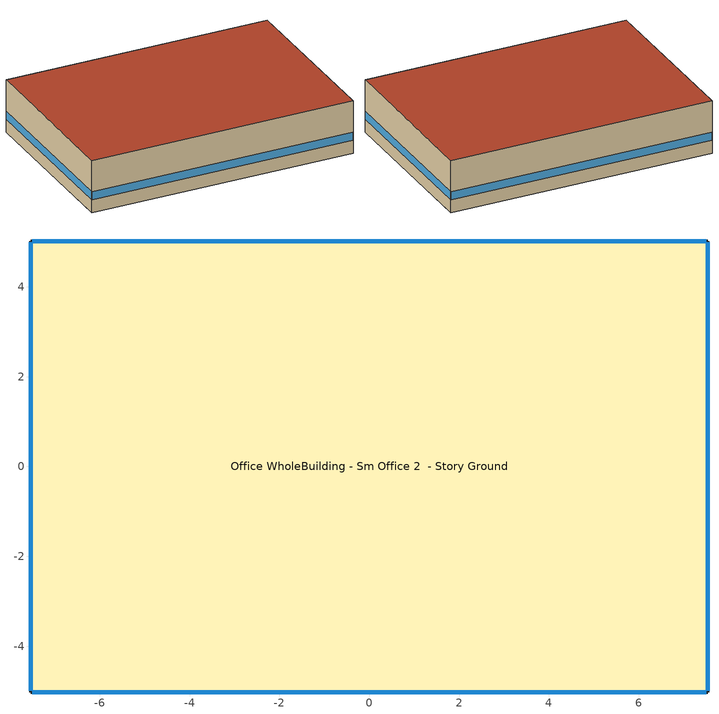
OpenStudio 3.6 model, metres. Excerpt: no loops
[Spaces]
Office WholeBuilding - Sm Office 2  - Story Ground
 floor ground (Foundation F 093 Perim 5021 Area 15125): -7.53,-5.02 -7.53,5.02 7.53,5.02 7.53,-5.02 z0
 wall outside: -7.53,5.02 -7.53,-5.02 7.53,-5.02 7.53,5.02 -7.53,5.02 z0:3.05
 window: 7.53,-5 7.53,5 / 7.51,5.02 -7.51,5.02 / -7.51,-5.02 7.51,-5.02 / -7.53,5 -7.53,-5 z0.76:1.22
 roof outside: 7.53,-5.02 7.53,5.02 -7.53,5.02 -7.53,-5.02 z3.05
[Site]
Kodiak Airport: Latitude {deg}=57.75; Longitude {deg}=-152.5; Time Zone {hr}=-9; Elevation {m}=5; Terrain=City
[ClimateZones]
Climate Zone Institution Name 1=ASHRAE; Climate Zone Document Name 1=ANSI/ASHRAE Standard 169; Climate Zone Document Year 1=2006; Climate Zone Value 1=8A; Climate Zone Institution Name 2=CEC; Climate Zone Document Name 2=California Climate Zone Descriptions; Climate Zone Document Year 2=1995
[Site:WaterMainsTemperature]
Calculation Method=Correlation; Annual Average Outdoor Air Temperature {C}=-1.525; Maximum Difference In Monthly Average Outdoor Air Temperatures {deltaC}=36.2
[Site:GroundTemperature:FCfactorMethod]
January Ground Temperature {C}=-3.1; February Ground Temperature {C}=-17.7; March Ground Temperature {C}=-19.3; April Ground Temperature {C}=-17.6; May Ground Temperature {C}=-15.4; June Ground Temperature {C}=-10.3; July Ground Temperature {C}=0.7; August Ground Temperature {C}=10.6; September Ground Temperature {C}=16; October Ground Temperature {C}=16.9; November Ground Temperature {C}=14.2; December Ground Temperature {C}=6.7
[SizingPeriod:DesignDay] Barometric Pressure {Pa}=100917; Rain Indicator=No; Snow Indicator=No; Day of Month=21; Daylight Saving Time Indicator=No; Humidity Condition Type=Wetbulb; Dry-Bulb Temperature Range Modifier Type=DefaultMultipliers
Name | Maximum Dry-Bulb Temperature {C} | Daily Dry-Bulb Temperature Range {deltaC} | Wind Speed {m/s} | Wind Direction {deg} | Month | Day Type | Wetbulb or DewPoint at Maximum Dry-Bulb {C} | Solar Model Indicator | ASHRAE Clear Sky Optical Depth for Beam Irradiance | ASHRAE Clear Sky Optical Depth for Diffuse Irradiance | Sky Clearness
Kodiak December .4% Condns WB=>MCDB | 6.5 | 5.1 | 5 | 320 | 12 | SummerDesignDay | 6.2 | ASHRAETau | 0.359 | 2.403
Kodiak November .4% Condns WB=>MCDB | 8.7 | 5.3 | 5 | 320 | 11 | SummerDesignDay | 8.2 | ASHRAETau | 0.358 | 2.388
Kodiak October .4% Condns WB=>MCDB | 11.3 | 6.2 | 5 | 320 | 10 | SummerDesignDay | 10.7 | ASHRAETau | 0.34 | 2.431
Kodiak September .4% Condns WB=>MCDB | 16.2 | 6.4 | 5 | 320 | 9 | SummerDesignDay | 13.8 | ASHRAETau | 0.333 | 2.489
Kodiak August .4% Condns WB=>MCDB | 21.4 | 6.3 | 5 | 320 | 8 | SummerDesignDay | 16.9 | ASHRAETau | 0.322 | 2.497
Kodiak July .4% Condns WB=>MCDB | 22.8 | 5.5 | 5 | 320 | 7 | SummerDesignDay | 16.6 | ASHRAETau | 0.316 | 2.499
Kodiak June .4% Condns WB=>MCDB | 20.3 | 5.4 | 5 | 320 | 6 | SummerDesignDay | 14.7 | ASHRAETau | 0.317 | 2.453
Kodiak May .4% Condns WB=>MCDB | 17 | 5.9 | 5 | 320 | 5 | SummerDesignDay | 11.2 | ASHRAETau | 0.314 | 2.447
Kodiak April .4% Condns WB=>MCDB | 11.4 | 5.4 | 5 | 320 | 4 | SummerDesignDay | 8 | ASHRAETau | 0.323 | 2.439
Kodiak March .4% Condns WB=>MCDB | 6.3 | 5.5 | 5 | 320 | 3 | SummerDesignDay | 5.2 | ASHRAETau | 0.337 | 2.384
Kodiak February .4% Condns WB=>MCDB | 6.1 | 4.9 | 5 | 320 | 2 | SummerDesignDay | 5.5 | ASHRAETau | 0.336 | 2.429
Kodiak January .4% Condns WB=>MCDB | 5.7 | 4.7 | 5 | 320 | 1 | SummerDesignDay | 5.5 | ASHRAETau | 0.326 | 2.48
Kodiak December .4% Condns DB=>MCWB | 6.9 | 5.1 | 5 | 320 | 12 | SummerDesignDay | 5.6 | ASHRAETau | 0.359 | 2.403
Kodiak November .4% Condns DB=>MCWB | 9.4 | 5.3 | 5 | 320 | 11 | SummerDesignDay | 7.3 | ASHRAETau | 0.358 | 2.388
Kodiak October .4% Condns DB=>MCWB | 12.6 | 6.2 | 5 | 320 | 10 | SummerDesignDay | 9.4 | ASHRAETau | 0.34 | 2.431
Kodiak September .4% Condns DB=>MCWB | 18 | 6.4 | 5 | 320 | 9 | SummerDesignDay | 12.5 | ASHRAETau | 0.333 | 2.489
Kodiak August .4% Condns DB=>MCWB | 22.6 | 6.3 | 5 | 320 | 8 | SummerDesignDay | 16 | ASHRAETau | 0.322 | 2.497
Kodiak July .4% Condns DB=>MCWB | 24.2 | 5.5 | 5 | 320 | 7 | SummerDesignDay | 16.2 | ASHRAETau | 0.316 | 2.499
Kodiak June .4% Condns DB=>MCWB | 22.3 | 5.4 | 5 | 320 | 6 | SummerDesignDay | 13.8 | ASHRAETau | 0.317 | 2.453
Kodiak May .4% Condns DB=>MCWB | 18.8 | 5.9 | 5 | 320 | 5 | SummerDesignDay | 10.5 | ASHRAETau | 0.314 | 2.447
Kodiak April .4% Condns DB=>MCWB | 12.9 | 5.4 | 5 | 320 | 4 | SummerDesignDay | 7 | ASHRAETau | 0.323 | 2.439
Kodiak March .4% Condns DB=>MCWB | 8.3 | 5.5 | 5 | 320 | 3 | SummerDesignDay | 3.9 | ASHRAETau | 0.337 | 2.384
Kodiak February .4% Condns DB=>MCWB | 6.9 | 4.9 | 5 | 320 | 2 | SummerDesignDay | 4.6 | ASHRAETau | 0.336 | 2.429
Kodiak January .4% Condns DB=>MCWB | 6.8 | 4.7 | 5 | 320 | 1 | SummerDesignDay | 4 | ASHRAETau | 0.326 | 2.48
Kodiak Ann Clg .4% Condns WB=>MDB | 18.9 | 6.3 | 5 | 320 | 8 | SummerDesignDay | 15 | ASHRAETau | 0.322 | 2.497
Kodiak Ann Clg .4% Condns DB=>MWB | 20.3 | 6.3 | 5 | 320 | 8 | SummerDesignDay | 14.1 | ASHRAETau | 0.322 | 2.497
Kodiak Ann Htg 99.6% Condns DB | -12.8 | 0 | 5.6 | 290 | 1 | WinterDesignDay | -12.8 | ASHRAEClearSky |  |  | 0
[Building]
DOE Ref 1980-2004|SmallOffice: North Axis {deg}=0; Default Construction Set=DOE Ref 1980-2004 - Office - ASHRAE 169-2013-8A; Default Schedule Set=Building Default Schedule Set; Standards Number of Stories=1; Standards Number of Above Ground Stories=1; Standards Building Type=Office
[Material:NoMass] Thermal Absorptance=0.9; Solar Absorptance=0.7
Name | Roughness | Thermal Resistance {m2-K/W} | Visible Absorptance
CP02 CARPET PAD | VeryRough | 0.21648 | 0.8
Typical Carpet Pad | Smooth | 0.21648 | 0.8
Typical Insulation R-18.89 | Smooth | 3.32639 | 0.7
Typical Insulation R-31.14 | Smooth | 5.48422 | 0.7
Typical Insulation | Smooth | 0.0282222 | 0.7
[Material]
Name | Roughness | Thickness {m} | Conductivity {W/m-K} | Density {kg/m3} | Specific Heat {J/kg-K} | Thermal Absorptance | Solar Absorptance | Visible Absorptance
100mm Normalweight concrete floor | MediumSmooth | 0.1016 | 2.31 | 2322 | 832
G01 13mm gypsum board | Smooth | 0.0127 | 0.16 | 800 | 1090 | 0.9 | 0.7 | 0.5
4 in. Normalweight Concrete Floor | MediumRough | 0.1016 | 2.31 | 2322 | 832 | 0.9 | 0.7 | 0.7
8 in. Concrete Block Basement Wall | MediumRough | 0.2032 | 1.326 | 1842 | 912 | 0.9 | 0.7 | 0.7
F08 Metal surface; Metal Roof Surface | Smooth | 0.0008 | 45.28 | 7824 | 500 | 0.9 | 0.7 | 0.7
G05 25mm wood | MediumSmooth | 0.0254 | 0.15 | 608 | 1630 | 0.9 | 0.5 | 0.5
1IN Stucco | Smooth | 0.0253 | 0.6918 | 1858 | 837 | 0.9 | 0.7 | 0.92
8IN CONCRETE HW RefBldg | Rough | 0.2032 | 1.311 | 2240 | 836.8 | 0.9 | 0.7 | 0.7
1/2IN Gypsum | Smooth | 0.0127 | 0.16 | 784.9 | 830 | 0.9 | 0.4 | 0.4
Roof Membrane | VeryRough | 0.0095 | 0.16 | 1121.29 | 1460 | 0.9 | 0.7 | 0.7
6 in. Normalweight Concrete Floor | MediumRough | 0.1524 | 2.31 | 2322 | 832 | 0.9 | 0.7 | 0.7
Std Wood 6inch 2 | MediumSmooth | 0.15 | 0.12 | 540 | 1210 | 0.9 | 0.7 | 0.7
[Construction]
Typical Interior Floor: 100mm Normalweight concrete floor, CP02 CARPET PAD
Typical Interior Wall: G01 13mm gypsum board, G01 13mm gypsum board
Typical Interior Ceiling: CP02 CARPET PAD, 100mm Normalweight concrete floor
Typical Insulated Basement Mass Wall: 8 in. Concrete Block Basement Wall
Typical Interior Window: Clear 3mm
Typical Interior Door; Typical Interior Partition: G05 25mm wood
Typical Insulated Exterior Mass Floor: Typical Insulation R-18.89, 4 in. Normalweight Concrete Floor, Typical Carpet Pad
Typical Insulated Exterior Mass Wall R-21.28: 1IN Stucco, 8IN CONCRETE HW RefBldg, Typical Insulation R-18.89, 1/2IN Gypsum
Typical IEAD Roof R-32.26: Roof Membrane, Typical Insulation R-31.14, Metal Roof Surface
Typical Insulated Carpeted 6in Slab Floor: 6 in. Normalweight Concrete Floor, Typical Carpet Pad
U 0.52 SHGC 0.615 Simple Glazing Window U-0.52 SHGC 0.49: U 0.52 SHGC 0.615 Simple Glazing U-0.52 SHGC 0.49
U 0.52 SHGC 0.615 Simple Glazing Window U-0.52 SHGC 0.49 1: U 0.52 SHGC 0.615 Simple Glazing U-0.52 SHGC 0.49 1
Typical Insulated Metal Door: F08 Metal surface, Typical Insulation
U 0.88 SHGC 0.16 Sgl Ref-A-L Clr 6mm: REF A CLEAR LO 6MM
Typical Overhead Door: Typical Insulation
InteriorFurnishings 2: Std Wood 6inch 2
[WindowMaterial:Glazing] Optical Data Type=SpectralAverage; Infrared Transmittance at Normal Incidence=0; Front Side Infrared Hemispherical Emissivity=0.84; Conductivity {W/m-K}=0.9; Dirt Correction Factor for Solar and Visible Transmittance=1; Solar Diffusing=No
Name | Thickness {m} | Solar Transmittance at Normal Incidence | Front Side Solar Reflectance at Normal Incidence | Back Side Solar Reflectance at Normal Incidence | Visible Transmittance at Normal Incidence | Front Side Visible Reflectance at Normal Incidence | Back Side Visible Reflectance at Normal Incidence | Back Side Infrared Hemispherical Emissivity
Clear 3mm | 0.003 | 0.837 | 0.075 | 0.075 | 0.898 | 0.081 | 0.081 | 0.84
REF A CLEAR LO 6MM | 0.006 | 0.066 | 0.341 | 0.493 | 0.08 | 0.41 | 0.37 | 0.4
[Construction:FfactorGroundFloor]
Foundation F 093 Perim 5021 Area 15125: F-Factor {W/m-K}=0.934597; Area {m2}=151.246; PerimeterExposed {m}=50.2073
[DefaultConstructionSet]
DOE Ref 1980-2004 - Office - ASHRAE 169-2013-8A: Default Exterior Surface Constructions=Default Surface Constructions 7; Default Interior Surface Constructions=Default Surface Constructions 8; Default Ground Contact Surface Constructions=Default Surface Constructions 9; Default Exterior SubSurface Constructions=Default Sub Surface Constructions 5; Default Interior SubSurface Constructions=Default Sub Surface Constructions 6; Interior Partition Construction=Typical Interior Partition
[DefaultSurfaceConstructions]
Name | Floor Construction | Wall Construction | Roof Ceiling Construction
Default Surface Constructions 7 | Typical Insulated Exterior Mass Floor | Typical Insulated Exterior Mass Wall R-21.28 | Typical IEAD Roof R-32.26
Default Surface Constructions 8 | Typical Interior Floor | Typical Interior Wall | Typical Interior Ceiling
Default Surface Constructions 9 | Typical Insulated Carpeted 6in Slab Floor | Typical Insulated Basement Mass Wall
[DefaultSubSurfaceConstructions]
Name | Fixed Window Construction | Operable Window Construction | Door Construction | Glass Door Construction | Overhead Door Construction | Tubular Daylight Dome Construction | Tubular Daylight Diffuser Construction
Default Sub Surface Constructions 5 | U 0.52 SHGC 0.615 Simple Glazing Window U-0.52 SHGC 0.49 | U 0.52 SHGC 0.615 Simple Glazing Window U-0.52 SHGC 0.49 1 | Typical Insulated Metal Door | U 0.88 SHGC 0.16 Sgl Ref-A-L Clr 6mm | Typical Overhead Door | Typical Interior Window | Typical Interior Window
Default Sub Surface Constructions 6 | Typical Interior Window | Typical Interior Window | Typical Interior Door
[WindowMaterial:SimpleGlazingSystem] U-Factor {W/m2-K}=2.9527; Solar Heat Gain Coefficient=0.49; Visible Transmittance=0.41
U 0.52 SHGC 0.615 Simple Glazing U-0.52 SHGC 0.49; U 0.52 SHGC 0.615 Simple Glazing U-0.52 SHGC 0.49 1
[Lights:Definition]
Office WholeBuilding - Sm Office 2 Lights Definition: Design Level Calculation Method=Watts/Area; Watts per Space Floor Area {W/m2}=12; Fraction Radiant=0.7; Fraction Visible=0.2; Return Air Fraction=0
[AvailabilityManager:NightCycle] Applicability Schedule=Always On Discrete; Control Type=CycleOnAny; Thermostat Tolerance {deltaC}=1; Cycling Run Time {s}=1800
Availability Manager Night Cycle 1; Availability Manager Night Cycle 2; Availability Manager Night Cycle 3; Availability Manager Night Cycle 4; Availability Manager Night Cycle 5; Availability Manager Night Cycle 6
[Exterior:Lights:Definition]
Name | Design Level {W}
Occ Sensing Exterior Lights Def | 861.3
NonDimming Exterior Lights Def | 50.7
[Exterior:Lights] Control Option=AstronomicalClock
Name | Exterior Lights Definition | Schedule
Occ Sensing Exterior Lights Def | Occ Sensing Exterior Lights Def | OfficeSmall Exterior_lighting_schedule_b
NonDimming Exterior Lights Def | NonDimming Exterior Lights Def | OfficeSmall Exterior_lighting_schedule_a
[SpaceType]
Office WholeBuilding - Sm Office 2 - DOE Ref 1980-2004: Default Schedule Set=Office WholeBuilding - Sm Office 2 Schedule Set; Design Specification Outdoor Air Object=Office WholeBuilding - Sm Office 2 Ventilation; Standards Building Type=Office; Standards Space Type=WholeBuilding - Sm Office
[BuildingStory]
Story Ground: Nominal Z Coordinate {m}=0; Nominal Floor to Floor Height {m}=3.048
[Space]
Office WholeBuilding - Sm Office 2  - Story Ground: Space Type=Office WholeBuilding - Sm Office 2 - DOE Ref 1980-2004; Building Story=Story Ground; Thermal Zone=Zone Office WholeBuilding - Sm Office 2  - Story Ground
[ThermalZone]
Zone Office WholeBuilding - Sm Office 2  - Story Ground: Multiplier=1; Thermostat=Office WholeBuilding - Sm Office 2 - DOE Ref 1980-2004 Thermostat; Use Ideal Air Loads=No
[People:Definition]
Office WholeBuilding - Sm Office 2 People Definition: Number of People Calculation Method=People; Number of People {people}=0; Fraction Radiant=0.3; Enable ASHRAE 55 Comfort Warnings=Yes; Thermal Comfort Model Type 1=Fanger; Thermal Comfort Model Type 2=AdaptiveASH55
[ElectricEquipment:Definition] Design Level Calculation Method=Watts/Area
Name | Watts per Space Floor Area {W/m2} | Fraction Latent | Fraction Radiant | Fraction Lost
Office WholeBuilding - Sm Office 2 Elec Equip Definition | 10.7639 | 0 | 0.5 | 0
Servers | 55 |  |  | 0.95
[People]
Office WholeBuilding - Sm Office 2 People: People Definition=Office WholeBuilding - Sm Office 2 People Definition; Space or SpaceType=Office WholeBuilding - Sm Office 2 - DOE Ref 1980-2004; Work Efficiency Schedule=Work Efficiency Schedule; Clothing Insulation Schedule=Clothing Schedule; Air Velocity Schedule=Air Velocity Schedule; Multiplier=1
[Lights]
Office WholeBuilding - Sm Office 2 Lights: Lights Definition=Office WholeBuilding - Sm Office 2 Lights Definition; Space or SpaceType=Office WholeBuilding - Sm Office 2 - DOE Ref 1980-2004; Fraction Replaceable=0
[ElectricEquipment] Space or SpaceType=Office WholeBuilding - Sm Office 2 - DOE Ref 1980-2004
Name | Electric Equipment Definition
Office WholeBuilding - Sm Office 2 Elec Equip | Office WholeBuilding - Sm Office 2 Elec Equip Definition
Electric Equipment 1 | Servers
[DesignSpecification:OutdoorAir]
Office WholeBuilding - Sm Office 2 Ventilation: Outdoor Air Method=Sum; Outdoor Air Flow per Person {m3/s-person}=0.00943895
[DefaultScheduleSet]
Name | Number of People Schedule | People Activity Level Schedule | Lighting Schedule | Electric Equipment Schedule | Infiltration Schedule | Hours of Operation Schedule
Office WholeBuilding - Sm Office 2 Schedule Set | Small Office Bldg Occ | Small Office Activity | Office Bldg Light | Small Office Bldg Equip | Small Office Infil Quarter On
Building Default Schedule Set |  |  |  |  |  | Building Hours of Operation NonResidential
[SpaceInfiltration:DesignFlowRate]
Office WholeBuilding - Sm Office 2  - Story Ground Infiltration: Space or SpaceType=Office WholeBuilding - Sm Office 2  - Story Ground; Schedule=Always On Discrete; Design Flow Rate Calculation Method=Flow/ExteriorArea; Flow per Exterior Surface Area {m3/s-m2}=0.000515624; Constant Term Coefficient=1; Temperature Term Coefficient=0; Velocity Term Coefficient=0; Velocity Squared Term Coefficient=0
[ThermostatSetpoint:DualSetpoint]
Office WholeBuilding - Sm Office 2 - DOE Ref 1980-2004 Thermostat: Heating Setpoint Temperature Schedule=Small Office HtgSetp; Cooling Setpoint Temperature Schedule=Small Office ClgSetp
[InternalMass:Definition]
Internal Mass Definition 3: Construction=InteriorFurnishings 2; Design Level Calculation Method=SurfaceArea/Area; Surface Area per Space Floor Area=2
[InternalMass]
Office WholeBuilding - Sm Office 2  - Story Ground Mass: Internal Mass Definition=Internal Mass Definition 3; Space or SpaceType=Office WholeBuilding - Sm Office 2  - Story Ground; Multiplier=1
[Schedule:Constant]
Always On Discrete: Value=1
[Schedule:Ruleset]
Name | Default Day Schedule | Summer Design Day Schedule | Winter Design Day Schedule
Clothing Schedule | Clothing Schedule Default Winter Clothes
Air Velocity Schedule | Air Velocity Schedule Default
Work Efficiency Schedule | Work Efficiency Schedule Default
OfficeSmall Exterior_lighting_schedule_b | OfficeSmall Exterior_lighting_schedule_b Default | OfficeSmall Exterior_lighting_schedule_b Summer Design Day | OfficeSmall Exterior_lighting_schedule_b Winter Design Day
OfficeSmall Exterior_lighting_schedule_a | OfficeSmall Exterior_lighting_schedule_a Default | OfficeSmall Exterior_lighting_schedule_a Summer Design Day | OfficeSmall Exterior_lighting_schedule_a Winter Design Day
Small Office Infil Quarter On | Small Office Infil Quarter On Default | Small Office Infil Quarter On Summer Design Day | Small Office Infil Quarter On Winter Design Day
Small Office Bldg Occ | Small Office Bldg Occ Default | Small Office Bldg Occ Summer Design Day | Small Office Bldg Occ Winter Design Day
Small Office Activity | Small Office Activity Default | Small Office Activity Summer Design Day | Small Office Activity Winter Design Day
Office Bldg Light | Office Bldg Light Default | Office Bldg Light Summer Design Day | Office Bldg Light Winter Design Day
Small Office Bldg Equip | Small Office Bldg Equip Default | Small Office Bldg Equip Summer Design Day | Small Office Bldg Equip Winter Design Day
Small Office HtgSetp | Small Office HtgSetp Default | Small Office HtgSetp Summer Design Day | Small Office HtgSetp Winter Design Day
Small Office ClgSetp | Small Office ClgSetp Default | Small Office ClgSetp Summer Design Day | Small Office ClgSetp Winter Design Day
Building Hours of Operation NonResidential | Building Hours of Operation NonResidential Default | Building Hours of Operation NonResidential Summer Design Day | Building Hours of Operation NonResidential Winter Design Day
[Schedule:Day]
Clothing Schedule Default Winter Clothes; Small Office Infil Quarter On Sun Day; Office Bldg Light Summer Design Day; Small Office Bldg Equip Summer Design Day; Building Hours of Operation NonResidential Winter Design Day; Building Hours of Operation NonResidential Summer Design Day: 24, 0, 1
Clothing Schedule Summer Clothes: 24, 0, 0.5
Air Velocity Schedule Default: 24, 0, 0.2
Work Efficiency Schedule Default; Small Office Bldg Occ Winter Design Day; Office Bldg Light Winter Design Day; Small Office Bldg Equip Winter Design Day; Building Hours of Operation NonResidential Default; Building Hours of Operation NonResidential Sunday: 24, 0, 0
OfficeSmall Exterior_lighting_schedule_b Default: 6, 0, 0.0735509, 24, 0, 0.157259
OfficeSmall Exterior_lighting_schedule_b Winter Design Day; OfficeSmall Exterior_lighting_schedule_b Summer Design Day: 6, 0, 0.7, 24, 0, 1
OfficeSmall Exterior_lighting_schedule_a Default: 6, 0, 0, 24, 0, 0
OfficeSmall Exterior_lighting_schedule_a Winter Design Day; OfficeSmall Exterior_lighting_schedule_a Summer Design Day: 6, 0, 0, 24, 0, 1
Small Office Infil Quarter On Default; Small Office Infil Quarter On Summer Design Day: 6, 0, 1, 22, 0, 0.25, 24, 0, 1
Small Office Infil Quarter On Winter Design Day; Small Office Infil Quarter On WntrDsn|Sat Day: 6, 0, 1, 18, 0, 0.25, 24, 0, 1
Small Office Bldg Occ Default: Yes, 0, 10, 0.166667, 0, 20, 0.133333, 0, 30, 0.1, 1, 0, 0.1, 1, 10, 0.0958333, 1, 20, 0.0916667, 1, 30, 0.0875, 1, 40, 0.0833333, 1, 50, 0.0791667, 2, 0, 0.075, 2, 10, 0.0708333, 2, 20, 0.0666667, 2, 30, 0.0625, 2, 40, 0.0583333, 2, 50, 0.0541667, 3, 0, 0.05, 4, 0, 0.05, 4, 10, 0.0494048, 4, 20, 0.0488095, 4, 30, 0.0482143, 4, 40, 0.047619, 4, 50, 0.0470238, 5, 0, 0.0464286, 5, 10, 0.0458333, 5, 20, 0.0452381, 5, 30, 0.0446429, 5, 40, 0.0440476, 5, 50, 0.0434524, 6, 0, 0.0428571, 6, 10, 0.0422619, 6, 20, 0.0416667, 6, 30, 0.0410714, 6, 40, 0.0404762, 6, 50, 0.039881, 7, 0, 0.0392857, 7, 10, 0.0386905, 7, 20, 0.0380952, 7, 30, 0.0375, 7, 40, 0.0369048, 7, 50, 0.0363095, 8, 0, 0.0357143, 8, 10, 0.035119, 8, 20, 0.0345238, 8, 30, 0.0339286, 8, 40, 0.0333333, 8, 50, 0.0327381, 9, 0, 0.0321429, 9, 10, 0.0315476, 9, 20, 0.0309524, 9, 30, 0.0303571, 9, 40, 0.0297619, 9, 50, 0.0291667, 10, 0, 0.0285714, 10, 9, 0.0279762, 10, 19, 0.027381, 10, 29, 0.0267857, 10, 39, 0.0261905, 10, 49, 0.0255952, 10, 59, 0.025, 11, 9, 0.0244048, 11, 19, 0.0238095, 11, 29, 0.0232143, 11, 39, 0.022619, 11, 49, 0.0220238, 11, 59, 0.0214286, 12, 9, 0.0208333, 12, 19, 0.0202381, 12, 29, 0.0196429, 12, 39, 0.0190476, 12, 49, 0.0184524, 12, 59, 0.0178571, 13, 9, 0.0172619, 13, 19, 0.0166667, 13, 29, 0.0160714, 13, 39, 0.0154762, 13, 49, 0.014881, 13, 59, 0.0142857, 14, 9, 0.0136905, 14, 19, 0.0130952, 14, 29, 0.0125, 14, 39, 0.0119048, 14, 49, 0.0113095, 14, 59, 0.0107143, 15, 9, 0.010119, 15, 19, 0.00952381, 15, 29, 0.00892857, 15, 39, 0.00833333, 15, 49, 0.0077381, 15, 59, 0.00714286, 16, 9, 0.00654762, 16, 19, 0.00595238, 16, 29, 0.00535714, 16, 39, 0.0047619, 16, 49, 0.00416667, 16, 59, 0.00357143, 17, 9, 0.00297619, 17, 19, 0.00238095, 17, 29, 0.00178571, 17, 39, 0.00119048, 17, 49, 0.000595238, 17, 59, 4.06024e-16, 18, 0, 0, 21, 30, 0, 21, 40, 0.158333, 21, 50, 0.316667, 22, 0, 0.475, 22, 10, 0.633333, 22, 20, 0.791667, 22, 30, 0.95, 22, 40, 0.841667, 22, 50, 0.733333, 23, 0, 0.625, 23, 10, 0.516667, 23, 20, 0.408333, 23, 30, 0.3, 23, 40, 0.266667, 23, 50, 0.233333, 24, 0, 0.2
Small Office Bldg Occ Sat Day: Yes, 5, 0, 0, 5, 10, 0.00833333, 5, 20, 0.0166667, 5, 30, 0.025, 5, 40, 0.0333333, 5, 50, 0.0416667, 6, 0, 0.05, 6, 10, 0.0583333, 6, 20, 0.0666667, 6, 30, 0.075, 6, 40, 0.0833333, 6, 50, 0.0916667, 7, 0, 0.1, 7, 10, 0.116667, 7, 20, 0.133333, 7, 30, 0.15, 7, 40, 0.166667, 7, 50, 0.183333, 8, 0, 0.2, 8, 10, 0.216667, 8, 20, 0.233333, 8, 30, 0.25, 8, 39, 0.266667, 8, 49, 0.283333, 8, 59, 0.3, 9, 0, 0.3, 10, 0, 0.968293, 11, 0, 0.948782, 12, 9, 0.921953, 13, 0, 0.940245, 16, 0, 0.909758, 17, 20, 0.419526, 18, 0, 0.10124, 18, 10, 0.025, 18, 20, 0.0166667, 18, 40, 0.00833333, 18, 50, 0.00416667, 19, 0, 0, 24, 0, 0
Small Office Bldg Occ Summer Design Day: 6, 0, 0, 22, 0, 1, 24, 0, 0.05
Small Office Activity Default; autogen Small Office Activity 0_day_sch; autogen Small Office Activity 1_day_sch: Yes, 24, 0, 120
Small Office Activity Winter Design Day; Small Office Activity Summer Design Day: 24, 0, 120
Office Bldg Light Default: Yes, 0, 10, 0.366667, 0, 20, 0.333333, 0, 30, 0.3, 1, 0, 0.3, 1, 10, 0.291667, 1, 20, 0.283333, 1, 30, 0.275, 1, 40, 0.266667, 1, 50, 0.258333, 2, 0, 0.25, 2, 10, 0.241667, 2, 20, 0.233333, 2, 30, 0.225, 2, 40, 0.216667, 2, 50, 0.208333, 3, 0, 0.2, 3, 30, 0.2, 3, 40, 0.183333, 3, 50, 0.166667, 4, 0, 0.15, 4, 10, 0.133333, 4, 20, 0.116667, 4, 30, 0.1, 4, 40, 0.0916667, 4, 50, 0.0833333, 5, 0, 0.075, 5, 10, 0.0666667, 5, 20, 0.0583333, 5, 30, 0.05, 20, 0, 0.05, 20, 10, 0.0541667, 20, 20, 0.0583333, 20, 30, 0.0625, 20, 40, 0.0666667, 20, 50, 0.0708333, 21, 0, 0.075, 21, 10, 0.0791667, 21, 20, 0.0833333, 21, 30, 0.0875, 21, 40, 0.0916667, 21, 50, 0.0958333, 22, 0, 0.1, 22, 10, 0.366667, 22, 20, 0.633333, 22, 30, 0.9, 22, 40, 0.833333, 22, 50, 0.766667, 23, 0, 0.7, 23, 10, 0.633333, 23, 20, 0.566667, 23, 30, 0.5, 23, 40, 0.466667, 23, 50, 0.433333, 24, 0, 0.4
Office Bldg Light Sat Day: Yes, 5, 0, 0.05, 5, 10, 0.0541667, 5, 20, 0.0583333, 5, 30, 0.0625, 5, 40, 0.0666667, 5, 50, 0.0708333, 6, 0, 0.075, 6, 10, 0.0791667, 6, 20, 0.0833333, 6, 30, 0.0875, 6, 40, 0.0916667, 6, 50, 0.0958333, 7, 0, 0.1, 7, 10, 0.116667, 7, 20, 0.133333, 7, 30, 0.15, 7, 40, 0.166667, 7, 50, 0.183333, 8, 0, 0.2, 8, 10, 0.216667, 8, 20, 0.233333, 8, 30, 0.25, 8, 39, 0.266667, 8, 49, 0.283333, 8, 59, 0.3, 9, 0, 0.3, 10, 0, 0.3, 10, 9, 0.29375, 10, 19, 0.2875, 10, 29, 0.28125, 10, 39, 0.275, 10, 49, 0.26875, 10, 59, 0.2625, 11, 9, 0.25625, 11, 19, 0.25, 11, 29, 0.24375, 11, 39, 0.2375, 11, 49, 0.23125, 11, 59, 0.225, 12, 9, 0.21875, 12, 19, 0.2125, 12, 29, 0.20625, 12, 39, 0.2, 12, 49, 0.19375, 12, 59, 0.1875, 13, 9, 0.18125, 13, 19, 0.175, 13, 29, 0.16875, 13, 39, 0.1625, 13, 49, 0.15625, 13, 59, 0.15, 14, 0, 0.15, 15, 0, 0.15, 15, 9, 0.145833, 15, 19, 0.141667, 15, 29, 0.1375, 15, 39, 0.133333, 15, 49, 0.129167, 15, 59, 0.125, 16, 9, 0.120833, 16, 19, 0.116667, 16, 30, 0.1125, 16, 40, 0.108333, 16, 50, 0.104167, 17, 0, 0.1, 17, 10, 0.0958333, 17, 20, 0.0916667, 17, 30, 0.0875, 17, 40, 0.0833333, 17, 50, 0.0791667, 18, 0, 0.075, 18, 10, 0.0708333, 18, 20, 0.0666667, 18, 30, 0.0625, 18, 40, 0.0583333, 18, 50, 0.0541667, 19, 0, 0.05, 24, 0, 0.05
Office Bldg Light Sun Day: Yes, 24, 0, 0.278065
Small Office Bldg Equip Default: Yes, 0, 10, 0.881481, 0, 15, 0.9, 0, 25, 0.433333, 0, 30, 0.4, 22, 0, 0.4, 22, 10, 0.437037, 22, 20, 0.474074, 22, 30, 0.511111, 22, 40, 0.548148, 22, 50, 0.585185, 23, 0, 0.622222, 23, 10, 0.659259, 23, 20, 0.696296, 23, 30, 0.733333, 23, 40, 0.77037, 23, 50, 0.807407, 24, 0, 0.844444
Small Office Bldg Equip Sat Day: Yes, 5, 0, 0.3, 5, 10, 0.308333, 5, 20, 0.316667, 5, 30, 0.325, 5, 40, 0.333333, 5, 50, 0.341667, 6, 0, 0.35, 6, 10, 0.358333, 6, 20, 0.366667, 6, 30, 0.375, 6, 40, 0.383333, 6, 50, 0.391667, 7, 0, 0.4, 7, 10, 0.408333, 7, 20, 0.416667, 7, 30, 0.425, 7, 40, 0.433333, 7, 50, 0.441667, 8, 0, 0.45, 8, 10, 0.458333, 8, 20, 0.466667, 8, 30, 0.475, 8, 39, 0.483333, 8, 49, 0.491667, 8, 59, 0.5, 9, 0, 0.5, 10, 0, 0.5, 10, 9, 0.49375, 10, 19, 0.4875, 10, 29, 0.48125, 10, 39, 0.475, 10, 49, 0.46875, 10, 59, 0.4625, 11, 9, 0.45625, 11, 19, 0.45, 11, 29, 0.44375, 11, 39, 0.4375, 11, 49, 0.43125, 11, 59, 0.425, 12, 9, 0.41875, 12, 19, 0.4125, 12, 29, 0.40625, 12, 39, 0.4, 12, 49, 0.39375, 12, 59, 0.3875, 13, 9, 0.38125, 13, 19, 0.375, 13, 29, 0.36875, 13, 39, 0.3625, 13, 49, 0.35625, 13, 59, 0.35, 14, 0, 0.35, 15, 0, 0.35, 15, 9, 0.347917, 15, 19, 0.345833, 15, 29, 0.34375, 15, 39, 0.341667, 15, 49, 0.339583, 15, 59, 0.3375, 16, 9, 0.335417, 16, 19, 0.333333, 16, 30, 0.33125, 16, 40, 0.329167, 16, 50, 0.327083, 17, 0, 0.325, 17, 10, 0.322917, 17, 20, 0.320833, 17, 30, 0.31875, 17, 40, 0.316667, 17, 50, 0.314583, 18, 0, 0.3125, 18, 10, 0.310417, 18, 20, 0.308333, 18, 30, 0.30625, 18, 40, 0.304167, 18, 50, 0.302083, 19, 0, 0.3, 24, 0, 0.3
Small Office Bldg Equip Sun Day: Yes, 24, 0, 0.948782
Small Office HtgSetp Default: Yes, 4, 0, 21, 22, 0, 15.6, 24, 0, 21
Small Office HtgSetp Sat Day: Yes, 6, 0, 15.6, 18, 0, 21, 24, 0, 15.6
Small Office HtgSetp Summer Design Day: 24, 0, 15.6
Small Office HtgSetp Winter Design Day: 24, 0, 21
Small Office ClgSetp Default: Yes, 4, 0, 86.6519, 22, 0, 89.9324, 24, 0, 87.67
Small Office ClgSetp Summer Design Day: 6, 0, 26.7, 22, 0, 24, 24, 0, 26.7
Small Office ClgSetp Winter Design Day: 24, 0, 26.7
Building Hours of Operation NonResidential Saturday: 6, 0, 0, 17, 0, 1, 24, 0, 0
Schedule Day 1; Schedule Day 3; Schedule Day 11; Schedule Day 12; Schedule Day 17; Schedule Day 19; Schedule Day 20; Schedule Day 23; Schedule Day 27; Schedule Day 28; Schedule Day 29; Schedule Day 31; Schedule Day 33; Schedule Day 37: 1, 0, 0, 2, 0, 0, 3, 0, 0, 4, 0, 0, 5, 0, 0, 6, 0, 0, 7, 0, 0, 8, 0, 0, 9, 0, 0, 10, 0, 0, 11, 0, 0, 12, 0, 0, 13, 0, 0, 14, 0, 0, 15, 0, 0, 16, 0, 0, 17, 0, 0, 18, 0, 0, 19, 0, 0, 20, 0, 0, 21, 0, 0, 22, 0, 0, 23, 0, 0, 24, 0, 0
Schedule Day 2: 1, 0, 0.0395335, 2, 0, 0.079066, 3, 0, 0.118599, 4, 0, 0.158131, 5, 0, 0.197664, 6, 0, 0.237196, 7, 0, 0.276729, 8, 0, 0.316261, 9, 0, 0.355794, 10, 0, 0.395326, 11, 0, 0.434859, 12, 0, 0.474391, 13, 0, 0.513924, 14, 0, 0.553456, 15, 0, 0.592989, 16, 0, 0.632521, 17, 0, 0.672054, 18, 0, 0.711586, 19, 0, 0.751119, 20, 0, 0.790652, 21, 0, 0.830184, 22, 0, 0.869717, 23, 0, 0.909249, 24, 0, 0.948782
Schedule Day 4: 1, 0, 2.60005, 2, 0, 5.20004, 3, 0, 7.80003, 4, 0, 10.4, 5, 0, 13, 6, 0, 15.6, 7, 0, 16.05, 8, 0, 16.5, 9, 0, 16.95, 10, 0, 17.4, 11, 0, 17.85, 12, 0, 18.3, 13, 0, 18.75, 14, 0, 19.2, 15, 0, 19.65, 16, 0, 20.1, 17, 0, 20.55, 18, 0, 21, 19, 0, 20.1, 20, 0, 19.2, 21, 0, 18.3, 22, 0, 17.4, 23, 0, 16.5, 24, 0, 15.6
Schedule Day 18: 1, 0, 0.0735509, 2, 0, 0.0735509, 3, 0, 0.0735509, 4, 0, 0.0735509, 5, 0, 0.0735509, 6, 0, 0.0735509, 7, 0, 0.157259, 8, 0, 0.157259, 9, 0, 0.157259, 10, 0, 0.157259, 11, 0, 0.157259, 12, 0, 0.157259, 13, 0, 0.157259, 14, 0, 0.157259, 15, 0, 0.157259, 16, 0, 0.157259, 17, 0, 0.157259, 18, 0, 0.157259, 19, 0, 0.157259, 20, 0, 0.157259, 21, 0, 0.157259, 22, 0, 0.157259, 23, 0, 0.157259, 24, 0, 0.157259
Schedule Day 24: 1, 0, 1, 2, 0, 1, 3, 0, 1, 4, 0, 1, 5, 0, 1, 6, 0, 1, 7, 0, 0.25, 8, 0, 0.25, 9, 0, 0.25, 10, 0, 0.25, 11, 0, 0.25, 12, 0, 0.25, 13, 0, 0.25, 14, 0, 0.25, 15, 0, 0.25, 16, 0, 0.25, 17, 0, 0.25, 18, 0, 0.25, 19, 0, 0.25, 20, 0, 0.25, 21, 0, 0.25, 22, 0, 0.25, 23, 0, 1, 24, 0, 1
Schedule Day 30: 1, 0, 21.6634, 2, 0, 43.3262, 3, 0, 64.989, 4, 0, 86.6519, 5, 0, 86.8341, 6, 0, 87.0164, 7, 0, 87.1986, 8, 0, 87.3809, 9, 0, 87.5631, 10, 0, 87.7454, 11, 0, 87.9276, 12, 0, 88.1099, 13, 0, 88.2921, 14, 0, 88.4744, 15, 0, 88.6566, 16, 0, 88.8389, 17, 0, 89.0211, 18, 0, 89.2034, 19, 0, 89.3856, 20, 0, 89.5679, 21, 0, 89.7501, 22, 0, 89.9324, 23, 0, 88.8012, 24, 0, 87.67
Schedule Day 32: 1, 0, 0.0115863, 2, 0, 0.0231724, 3, 0, 0.0347584, 4, 0, 0.0463445, 5, 0, 0.0579305, 6, 0, 0.0695166, 7, 0, 0.0811026, 8, 0, 0.0926887, 9, 0, 0.104275, 10, 0, 0.115861, 11, 0, 0.127447, 12, 0, 0.139033, 13, 0, 0.150619, 14, 0, 0.162205, 15, 0, 0.173791, 16, 0, 0.185377, 17, 0, 0.196963, 18, 0, 0.208549, 19, 0, 0.220135, 20, 0, 0.231721, 21, 0, 0.243307, 22, 0, 0.254893, 23, 0, 0.266479, 24, 0, 0.278065
Schedule Day 34: 1, 0, 0.2, 2, 0, 0.2, 3, 0, 0.2, 4, 0, 0.2, 5, 0, 0.2, 6, 0, 0.2, 7, 0, 0.2, 8, 0, 0.2, 9, 0, 0.2, 10, 0, 0.2, 11, 0, 0.2, 12, 0, 0.2, 13, 0, 0.2, 14, 0, 0.2, 15, 0, 0.2, 16, 0, 0.2, 17, 0, 0.2, 18, 0, 0.2, 19, 0, 0.2, 20, 0, 0.2, 21, 0, 0.2, 22, 0, 0.2, 23, 0, 0.2, 24, 0, 0.2
Schedule Day 38: 1, 0, 1, 2, 0, 1, 3, 0, 1, 4, 0, 1, 5, 0, 1, 6, 0, 1, 7, 0, 1, 8, 0, 1, 9, 0, 1, 10, 0, 1, 11, 0, 1, 12, 0, 1, 13, 0, 1, 14, 0, 1, 15, 0, 1, 16, 0, 1, 17, 0, 1, 18, 0, 1, 19, 0, 1, 20, 0, 1, 21, 0, 1, 22, 0, 1, 23, 0, 1, 24, 0, 1
[Schedule:Rule]
Schedule Rule 3: Schedule Ruleset=Clothing Schedule; Rule Order=2; Day Schedule=Clothing Schedule Summer Clothes; Date Specification Type=DateRange; Start Month=5; Start Day=1; End Month=9; End Day=30
Schedule Rule 17: Schedule Ruleset=Small Office Infil Quarter On; Rule Order=3; Day Schedule=Small Office Infil Quarter On Sun Day; Date Specification Type=DateRange; Start Month=1; Start Day=1; End Month=12; End Day=31; Apply Sunday=Yes
Schedule Rule 18: Schedule Ruleset=Small Office Infil Quarter On; Rule Order=2; Day Schedule=Small Office Infil Quarter On WntrDsn|Sat Day; Date Specification Type=DateRange; Start Month=1; Start Day=1; End Month=12; End Day=31; Apply Saturday=Yes
Schedule Rule 19: Schedule Ruleset=Small Office Bldg Occ; Rule Order=0; Day Schedule=Small Office Bldg Occ Sat Day; Date Specification Type=DateRange; Start Month=1; Start Day=1; End Month=12; End Day=31; Apply Sunday=Yes; Apply Saturday=Yes; Apply Monday=Yes; Apply Tuesday=Yes; Apply Wednesday=Yes; Apply Thursday=Yes; Apply Friday=Yes
Schedule Rule 21: Schedule Ruleset=Office Bldg Light; Rule Order=3; Day Schedule=Office Bldg Light Sat Day; Date Specification Type=DateRange; Start Month=1; Start Day=1; End Month=12; End Day=31; Apply Saturday=Yes
Schedule Rule 22: Schedule Ruleset=Office Bldg Light; Rule Order=2; Day Schedule=Office Bldg Light Sun Day; Date Specification Type=DateRange; Start Month=1; Start Day=1; End Month=12; End Day=31; Apply Sunday=Yes; Apply Saturday=Yes; Apply Monday=Yes; Apply Tuesday=Yes; Apply Wednesday=Yes; Apply Thursday=Yes; Apply Friday=Yes
Schedule Rule 23: Schedule Ruleset=Small Office Bldg Equip; Rule Order=3; Day Schedule=Small Office Bldg Equip Sat Day; Date Specification Type=DateRange; Start Month=1; Start Day=1; End Month=12; End Day=31; Apply Saturday=Yes
Schedule Rule 24: Schedule Ruleset=Small Office Bldg Equip; Rule Order=2; Day Schedule=Small Office Bldg Equip Sun Day; Date Specification Type=DateRange; Start Month=1; Start Day=1; End Month=12; End Day=31; Apply Sunday=Yes; Apply Saturday=Yes; Apply Monday=Yes; Apply Tuesday=Yes; Apply Wednesday=Yes; Apply Thursday=Yes; Apply Friday=Yes
Schedule Rule 25: Schedule Ruleset=Small Office HtgSetp; Rule Order=2; Day Schedule=Small Office HtgSetp Sat Day; Date Specification Type=DateRange; Start Month=1; Start Day=1; End Month=12; End Day=31; Apply Sunday=Yes; Apply Saturday=Yes; Apply Monday=Yes; Apply Tuesday=Yes; Apply Wednesday=Yes; Apply Thursday=Yes; Apply Friday=Yes
Building Hours of Operation NonResidential Saturday Rule: Schedule Ruleset=Building Hours of Operation NonResidential; Rule Order=3; Day Schedule=Building Hours of Operation NonResidential Saturday; Date Specification Type=DateRange; Start Month=1; Start Day=1; End Month=12; End Day=31; Apply Saturday=Yes
Building Hours of Operation NonResidential Sunday Rule: Schedule Ruleset=Building Hours of Operation NonResidential; Rule Order=2; Day Schedule=Building Hours of Operation NonResidential Sunday; Date Specification Type=DateRange; Start Month=1; Start Day=1; End Month=12; End Day=31; Apply Sunday=Yes
autogen Small Office Activity 0: Schedule Ruleset=Small Office Activity; Rule Order=0; Day Schedule=autogen Small Office Activity 0_day_sch; Date Specification Type=SpecificDates; Apply Sunday=Yes; Apply Saturday=Yes; Apply Monday=Yes; Apply Tuesday=Yes; Apply Wednesday=Yes; Apply Thursday=Yes; Apply Friday=Yes; Specific Month 1=1; Specific Day 1=7; Specific Month 2=1; Specific Day 2=14; Specific Month 3=1; Specific Day 3=21; Specific Month 4=1; Specific Day 4=28; Specific Month 5=2; Specific Day 5=4; Specific Month 6=2; Specific Day 6=11; Specific Month 7=2; Specific Day 7=18; Specific Month 8=2; Specific Day 8=25; Specific Month 9=3; Specific Day 9=4; Specific Month 10=3; Specific Day 10=11; Specific Month 11=3; Specific Day 11=18; Specific Month 12=3; Specific Day 12=25; Specific Month 13=4; Specific Day 13=1; Specific Month 14=4; Specific Day 14=8; Specific Month 15=4; Specific Day 15=15; Specific Month 16=4; Specific Day 16=22; Specific Month 17=4; Specific Day 17=29; Specific Month 18=5; Specific Day 18=6; Specific Month 19=5; Specific Day 19=13; Specific Month 20=5; Specific Day 20=20; Specific Month 21=5; Specific Day 21=27; Specific Month 22=6; Specific Day 22=3; Specific Month 23=6; Specific Day 23=10; Specific Month 24=6; Specific Day 24=17; Specific Month 25=6; Specific Day 25=24; Specific Month 26=7; Specific Day 26=1; Specific Month 27=7; Specific Day 27=8; Specific Month 28=7; Specific Day 28=15; Specific Month 29=7; Specific Day 29=22; Specific Month 30=7; Specific Day 30=29; Specific Month 31=8; Specific Day 31=5; Specific Month 32=8; Specific Day 32=12; Specific Month 33=8; Specific Day 33=19; Specific Month 34=8; Specific Day 34=26; Specific Month 35=9; Specific Day 35=2; Specific Month 36=9; Specific Day 36=9; Specific Month 37=9; Specific Day 37=16; Specific Month 38=9; Specific Day 38=23; Specific Month 39=9; Specific Day 39=30; Specific Month 40=10; Specific Day 40=7; Specific Month 41=10; Specific Day 41=14; Specific Month 42=10; Specific Day 42=21; Specific Month 43=10; Specific Day 43=28; Specific Month 44=11; Specific Day 44=4; Specific Month 45=11; Specific Day 45=11; Specific Month 46=11; Specific Day 46=18; Specific Month 47=11; Specific Day 47=25; Specific Month 48=12; Specific Day 48=2; Specific Month 49=12; Specific Day 49=9; Specific Month 50=12; Specific Day 50=16; Specific Month 51=12; Specific Day 51=23; Specific Month 52=12; Specific Day 52=30
autogen Small Office Activity 1: Schedule Ruleset=Small Office Activity; Rule Order=1; Day Schedule=autogen Small Office Activity 1_day_sch; Date Specification Type=SpecificDates; Apply Sunday=Yes; Apply Saturday=Yes; Apply Monday=Yes; Apply Tuesday=Yes; Apply Wednesday=Yes; Apply Thursday=Yes; Apply Friday=Yes; Specific Month 1=1; Specific Day 1=1; Specific Month 2=1; Specific Day 2=8; Specific Month 3=1; Specific Day 3=15; Specific Month 4=1; Specific Day 4=22; Specific Month 5=1; Specific Day 5=29; Specific Month 6=2; Specific Day 6=5; Specific Month 7=2; Specific Day 7=12; Specific Month 8=2; Specific Day 8=19; Specific Month 9=2; Specific Day 9=26; Specific Month 10=3; Specific Day 10=5; Specific Month 11=3; Specific Day 11=12; Specific Month 12=3; Specific Day 12=19; Specific Month 13=3; Specific Day 13=26; Specific Month 14=4; Specific Day 14=2; Specific Month 15=4; Specific Day 15=9; Specific Month 16=4; Specific Day 16=16; Specific Month 17=4; Specific Day 17=23; Specific Month 18=4; Specific Day 18=30; Specific Month 19=5; Specific Day 19=7; Specific Month 20=5; Specific Day 20=14; Specific Month 21=5; Specific Day 21=21; Specific Month 22=5; Specific Day 22=28; Specific Month 23=6; Specific Day 23=4; Specific Month 24=6; Specific Day 24=11; Specific Month 25=6; Specific Day 25=18; Specific Month 26=6; Specific Day 26=25; Specific Month 27=7; Specific Day 27=2; Specific Month 28=7; Specific Day 28=9; Specific Month 29=7; Specific Day 29=16; Specific Month 30=7; Specific Day 30=23; Specific Month 31=7; Specific Day 31=30; Specific Month 32=8; Specific Day 32=6; Specific Month 33=8; Specific Day 33=13; Specific Month 34=8; Specific Day 34=20; Specific Month 35=8; Specific Day 35=27; Specific Month 36=9; Specific Day 36=3; Specific Month 37=9; Specific Day 37=10; Specific Month 38=9; Specific Day 38=17; Specific Month 39=9; Specific Day 39=24; Specific Month 40=10; Specific Day 40=1; Specific Month 41=10; Specific Day 41=8; Specific Month 42=10; Specific Day 42=15; Specific Month 43=10; Specific Day 43=22; Specific Month 44=10; Specific Day 44=29; Specific Month 45=11; Specific Day 45=5; Specific Month 46=11; Specific Day 46=12; Specific Month 47=11; Specific Day 47=19; Specific Month 48=11; Specific Day 48=26; Specific Month 49=12; Specific Day 49=3; Specific Month 50=12; Specific Day 50=10; Specific Month 51=12; Specific Day 51=17; Specific Month 52=12; Specific Day 52=24; Specific Month 53=12; Specific Day 53=31
Small Office Bldg Equip Outage Day 152: Schedule Ruleset=Small Office Bldg Equip; Rule Order=1; Day Schedule=Schedule Day 1; Date Specification Type=DateRange; Start Month=6; Start Day=1; End Month=6; End Day=1; Apply Sunday=Yes; Apply Saturday=Yes; Apply Monday=Yes; Apply Tuesday=Yes; Apply Wednesday=Yes; Apply Thursday=Yes; Apply Friday=Yes
Small Office Bldg Equip Outage Day 153: Schedule Ruleset=Small Office Bldg Equip; Rule Order=0; Day Schedule=Schedule Day 2; Date Specification Type=DateRange; Start Month=6; Start Day=2; End Month=6; End Day=2; Apply Sunday=Yes; Apply Saturday=Yes; Apply Monday=Yes; Apply Tuesday=Yes; Apply Wednesday=Yes; Apply Thursday=Yes; Apply Friday=Yes
Small Office HtgSetp Outage Day 152: Schedule Ruleset=Small Office HtgSetp; Rule Order=1; Day Schedule=Schedule Day 3; Date Specification Type=DateRange; Start Month=6; Start Day=1; End Month=6; End Day=1; Apply Sunday=Yes; Apply Saturday=Yes; Apply Monday=Yes; Apply Tuesday=Yes; Apply Wednesday=Yes; Apply Thursday=Yes; Apply Friday=Yes
Small Office HtgSetp Outage Day 153: Schedule Ruleset=Small Office HtgSetp; Rule Order=0; Day Schedule=Schedule Day 4; Date Specification Type=DateRange; Start Month=6; Start Day=2; End Month=6; End Day=2; Apply Sunday=Yes; Apply Saturday=Yes; Apply Monday=Yes; Apply Tuesday=Yes; Apply Wednesday=Yes; Apply Thursday=Yes; Apply Friday=Yes
OfficeSmall Exterior_lighting_schedule_a Outage Day 152: Schedule Ruleset=OfficeSmall Exterior_lighting_schedule_a; Rule Order=1; Day Schedule=Schedule Day 11; Date Specification Type=DateRange; Start Month=6; Start Day=1; End Month=6; End Day=1; Apply Sunday=Yes; Apply Saturday=Yes; Apply Monday=Yes; Apply Tuesday=Yes; Apply Wednesday=Yes; Apply Thursday=Yes; Apply Friday=Yes
OfficeSmall Exterior_lighting_schedule_a Outage Day 153: Schedule Ruleset=OfficeSmall Exterior_lighting_schedule_a; Rule Order=0; Day Schedule=Schedule Day 12; Date Specification Type=DateRange; Start Month=6; Start Day=2; End Month=6; End Day=2; Apply Sunday=Yes; Apply Saturday=Yes; Apply Monday=Yes; Apply Tuesday=Yes; Apply Wednesday=Yes; Apply Thursday=Yes; Apply Friday=Yes
OfficeSmall Exterior_lighting_schedule_b Outage Day 152: Schedule Ruleset=OfficeSmall Exterior_lighting_schedule_b; Rule Order=1; Day Schedule=Schedule Day 17; Date Specification Type=DateRange; Start Month=6; Start Day=1; End Month=6; End Day=1; Apply Sunday=Yes; Apply Saturday=Yes; Apply Monday=Yes; Apply Tuesday=Yes; Apply Wednesday=Yes; Apply Thursday=Yes; Apply Friday=Yes
OfficeSmall Exterior_lighting_schedule_b Outage Day 153: Schedule Ruleset=OfficeSmall Exterior_lighting_schedule_b; Rule Order=0; Day Schedule=Schedule Day 18; Date Specification Type=DateRange; Start Month=6; Start Day=2; End Month=6; End Day=2; Apply Sunday=Yes; Apply Saturday=Yes; Apply Monday=Yes; Apply Tuesday=Yes; Apply Wednesday=Yes; Apply Thursday=Yes; Apply Friday=Yes
Building Hours of Operation NonResidential Outage Day 152: Schedule Ruleset=Building Hours of Operation NonResidential; Rule Order=1; Day Schedule=Schedule Day 19; Date Specification Type=DateRange; Start Month=6; Start Day=1; End Month=6; End Day=1; Apply Sunday=Yes; Apply Saturday=Yes; Apply Monday=Yes; Apply Tuesday=Yes; Apply Wednesday=Yes; Apply Thursday=Yes; Apply Friday=Yes
Building Hours of Operation NonResidential Outage Day 153: Schedule Ruleset=Building Hours of Operation NonResidential; Rule Order=0; Day Schedule=Schedule Day 20; Date Specification Type=DateRange; Start Month=6; Start Day=2; End Month=6; End Day=2; Apply Sunday=Yes; Apply Saturday=Yes; Apply Monday=Yes; Apply Tuesday=Yes; Apply Wednesday=Yes; Apply Thursday=Yes; Apply Friday=Yes
Small Office Infil Quarter On Outage Day 152: Schedule Ruleset=Small Office Infil Quarter On; Rule Order=1; Day Schedule=Schedule Day 23; Date Specification Type=DateRange; Start Month=6; Start Day=1; End Month=6; End Day=1; Apply Sunday=Yes; Apply Saturday=Yes; Apply Monday=Yes; Apply Tuesday=Yes; Apply Wednesday=Yes; Apply Thursday=Yes; Apply Friday=Yes
Small Office Infil Quarter On Outage Day 153: Schedule Ruleset=Small Office Infil Quarter On; Rule Order=0; Day Schedule=Schedule Day 24; Date Specification Type=DateRange; Start Month=6; Start Day=2; End Month=6; End Day=2; Apply Sunday=Yes; Apply Saturday=Yes; Apply Monday=Yes; Apply Tuesday=Yes; Apply Wednesday=Yes; Apply Thursday=Yes; Apply Friday=Yes
Work Efficiency Schedule Outage Day 152: Schedule Ruleset=Work Efficiency Schedule; Rule Order=1; Day Schedule=Schedule Day 27; Date Specification Type=DateRange; Start Month=6; Start Day=1; End Month=6; End Day=1; Apply Sunday=Yes; Apply Saturday=Yes; Apply Monday=Yes; Apply Tuesday=Yes; Apply Wednesday=Yes; Apply Thursday=Yes; Apply Friday=Yes
Work Efficiency Schedule Outage Day 153: Schedule Ruleset=Work Efficiency Schedule; Rule Order=0; Day Schedule=Schedule Day 28; Date Specification Type=DateRange; Start Month=6; Start Day=2; End Month=6; End Day=2; Apply Sunday=Yes; Apply Saturday=Yes; Apply Monday=Yes; Apply Tuesday=Yes; Apply Wednesday=Yes; Apply Thursday=Yes; Apply Friday=Yes
Small Office ClgSetp Outage Day 152: Schedule Ruleset=Small Office ClgSetp; Rule Order=1; Day Schedule=Schedule Day 29; Date Specification Type=DateRange; Start Month=6; Start Day=1; End Month=6; End Day=1; Apply Sunday=Yes; Apply Saturday=Yes; Apply Monday=Yes; Apply Tuesday=Yes; Apply Wednesday=Yes; Apply Thursday=Yes; Apply Friday=Yes
Small Office ClgSetp Outage Day 153: Schedule Ruleset=Small Office ClgSetp; Rule Order=0; Day Schedule=Schedule Day 30; Date Specification Type=DateRange; Start Month=6; Start Day=2; End Month=6; End Day=2; Apply Sunday=Yes; Apply Saturday=Yes; Apply Monday=Yes; Apply Tuesday=Yes; Apply Wednesday=Yes; Apply Thursday=Yes; Apply Friday=Yes
Office Bldg Light Outage Day 152: Schedule Ruleset=Office Bldg Light; Rule Order=1; Day Schedule=Schedule Day 31; Date Specification Type=DateRange; Start Month=6; Start Day=1; End Month=6; End Day=1; Apply Sunday=Yes; Apply Saturday=Yes; Apply Monday=Yes; Apply Tuesday=Yes; Apply Wednesday=Yes; Apply Thursday=Yes; Apply Friday=Yes
Office Bldg Light Outage Day 153: Schedule Ruleset=Office Bldg Light; Rule Order=0; Day Schedule=Schedule Day 32; Date Specification Type=DateRange; Start Month=6; Start Day=2; End Month=6; End Day=2; Apply Sunday=Yes; Apply Saturday=Yes; Apply Monday=Yes; Apply Tuesday=Yes; Apply Wednesday=Yes; Apply Thursday=Yes; Apply Friday=Yes
Air Velocity Schedule Outage Day 152: Schedule Ruleset=Air Velocity Schedule; Rule Order=1; Day Schedule=Schedule Day 33; Date Specification Type=DateRange; Start Month=6; Start Day=1; End Month=6; End Day=1; Apply Sunday=Yes; Apply Saturday=Yes; Apply Monday=Yes; Apply Tuesday=Yes; Apply Wednesday=Yes; Apply Thursday=Yes; Apply Friday=Yes
Air Velocity Schedule Outage Day 153: Schedule Ruleset=Air Velocity Schedule; Rule Order=0; Day Schedule=Schedule Day 34; Date Specification Type=DateRange; Start Month=6; Start Day=2; End Month=6; End Day=2; Apply Sunday=Yes; Apply Saturday=Yes; Apply Monday=Yes; Apply Tuesday=Yes; Apply Wednesday=Yes; Apply Thursday=Yes; Apply Friday=Yes
Clothing Schedule Outage Day 152: Schedule Ruleset=Clothing Schedule; Rule Order=1; Day Schedule=Schedule Day 37; Date Specification Type=DateRange; Start Month=6; Start Day=1; End Month=6; End Day=1; Apply Sunday=Yes; Apply Saturday=Yes; Apply Monday=Yes; Apply Tuesday=Yes; Apply Wednesday=Yes; Apply Thursday=Yes; Apply Friday=Yes
Clothing Schedule Outage Day 153: Schedule Ruleset=Clothing Schedule; Rule Order=0; Day Schedule=Schedule Day 38; Date Specification Type=DateRange; Start Month=6; Start Day=2; End Month=6; End Day=2; Apply Sunday=Yes; Apply Saturday=Yes; Apply Monday=Yes; Apply Tuesday=Yes; Apply Wednesday=Yes; Apply Thursday=Yes; Apply Friday=Yes
